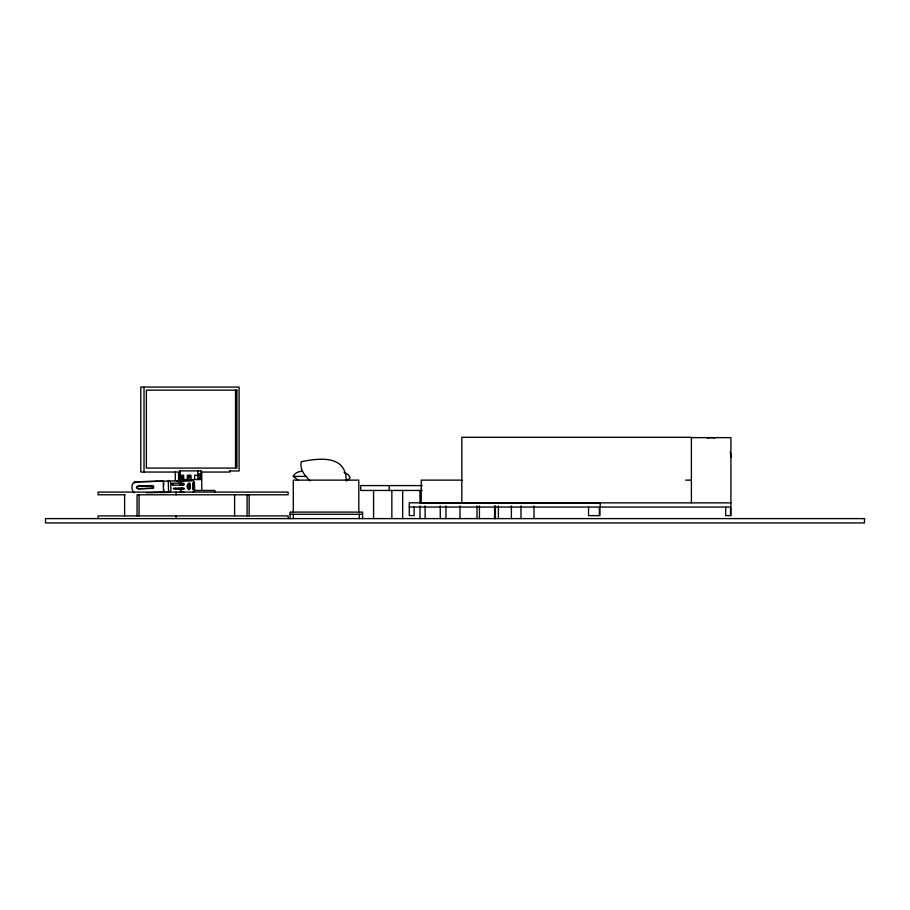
<?xml version="1.0" encoding="UTF-8"?>
<svg xmlns="http://www.w3.org/2000/svg" width="910" height="910" viewBox="0 0 910 910"><rect width="100%" height="100%" fill="white"/><g stroke="black" fill="none" stroke-linecap="round" stroke-linejoin="round"><path stroke-width="1.36" d="M346.209 480.867C346.141 454.954 319.933 457.923 301.346 461.688C299.31 469.207 305.089 476.055 310.253 480.889M188.256 477.568L188.347 476.817A1.217 0.637 -90 0 1 188.506 476.453L188.518 477.477M188.529 477.841L188.188 477.284M188.597 477.545C189.325 475.407 189.462 478.501 190.156 476.442M199.574 474.94L198.926 474.315L198.414 475.122L199.017 474.326L199.586 475.646L199.813 474.349C198.824 476.044 200.427 473.359 200.735 476.055M198.733 474.372L198.323 475.85L198.323 474.417L199.074 475.521L200.007 475.498L199.836 474.724L200.029 475.623L200.268 474.337L200.302 475.623M183.115 476.954C183.411 478.433 178.588 476.158 180.908 477.409M188.745 477.09L189.337 477.318L188.825 476.897M188.62 477.796L188.882 476.533M178.599 489.023L178.622 488.272M182.319 488.772L182.159 488.078M181.681 477.352C181.386 477.852 183.661 476.135 181.704 477.488M198.926 474.599L198.96 474.701A1.16 0.603 -90 0 1 198.994 475.1L198.903 475.1M198.562 474.565L198.528 474.326M188.78 477.796C190.963 475.498 189.155 478.182 189.837 476.544M187.471 486.361C188.484 481.026 190.656 490.274 187.619 487.225M187.517 486.804C188.723 491.15 190.611 483.938 188.302 484.336M188.814 486.497L188.757 485.929M189.576 476.658L189.007 476.476M192.897 489.182L193.136 482.618L193.671 489.182M193.716 489.034L193.546 483.085M199.54 474.497L199.21 474.918A1.217 0.637 -90 0 0 199.165 474.508L199.131 474.406M181.943 477.613L182.921 477.136M199.074 475.521L198.698 475.384A1.376 0.717 -90 0 1 198.687 474.94L198.312 474.36M199.836 474.724L200.473 474.542M175.71 488.272L175.983 489.193M182.193 489.148L182.011 487.999M190.042 477.5L189.724 476.453M199.358 474.918L199.21 475.657M199.313 474.349L199.335 474.986M187.449 484.893C190.179 500.318 191.919 473.268 187.38 486.884M181.67 476.885L180.612 478.046L180.988 477.329M180.612 478.046L180.942 476.885M182.011 477.022L180.692 477.977M173.23 484.859L172.832 483.665M178.769 488.886L175.846 489.205M188.506 476.703L188.222 477.42M189.405 477.739L188.859 477.329M182.796 484.268L183.137 483.972M181.727 484.689L182.091 483.801M180.157 484.689L180.544 483.756M183.672 488.238L183.627 489.125M183.922 489.205L183.945 488.17M174.959 489.023L173.321 488.772M172.547 483.836L172.456 484.484M173.378 488.226L174.993 488.363M175.619 488.147L178.713 488.147M153.483 487.601L153.506 486.281L151.89 485.576L138.138 485.974L136.318 487.51L138.195 488.954L152.88 488.34L153.631 486.691L151.629 485.849L138.411 486.224L136.671 487.476L138.468 488.625L152.414 488.192M298.105 480.173L293.248 476.43C294.635 472.859 298.503 471.369 302.086 471.278M182.148 477.102L183.024 477.295M187.608 484.939L188.359 484.325M200.393 474.986L200.314 475.122A8.372 4.379 90 0 0 200.518 475.793L200.393 475.793A8.372 4.379 -90 0 1 200.189 475.122M183.069 477.625L180.419 477.488M179.805 477.739L182.011 477.761M134.703 482.778L136.034 481.959M188.233 485.803L188.734 486.145M189.064 477.397L189.246 476.533M346.448 480.798L350.157 477.898L348.507 475.009L344.037 472.313M137.808 486.406L136.944 487.476L137.854 488.488M152.561 488.067L153.426 486.998L152.891 486.167M153.198 487.862L152.141 488.192M180.988 484.234L180.578 484.222M193.455 489.478L192.84 489.182M134.214 482.778A2.821 2.434 89.3 0 1 135.601 481.811L191.919 480.56A2.764 2.457 83.9 0 1 193.637 481.185A2.457 2.173 83.9 0 1 194.467 482.891L194.615 489.455A2.684 2.377 -87.6 0 1 194.171 491.161L193.728 491.707A3.083 2.73 -87.6 0 1 192.852 492.264M176.608 481.083L191.919 480.56M163.618 481.106L134.942 481.868C130.881 483.153 131.097 490.615 134.248 492.799M156.065 481.276L156.873 481.253M146.442 492.754L160.956 492.378M163.8 489.5L163.857 492.299L161.138 492.367M160.604 492.606L168.566 492.412A2.889 2.502 88.2 0 0 170.25 491.593L170.443 491.332A2.537 2.195 88.2 0 0 170.909 489.728L170.75 483.176A2.605 2.264 88.2 0 0 170.011 481.322A2.935 2.548 88.2 0 0 168.293 480.548L168.566 492.412M293.248 476.43L306.568 476.385M691.395 437.642L730.912 437.642L730.912 515.629L725.679 515.572L725.679 507.063M229.4 470.971L239.102 470.971L239.102 387.068L140.788 387.068L140.788 472.051L178.542 472.051L178.542 481.959M201.349 472.051L230.048 472.051L230.048 470.971M179.543 475.213L183.672 475.213L183.672 479.547M197.8 475.213L194.66 475.213L194.66 479.547M181.408 476.817L182.148 476.806M181.511 477.852L182.125 477.852M462.223 480.127L421.228 480.127L421.228 502.866L730.912 502.866M685.617 480.127L691.395 480.127M422.251 485.587L360.678 485.587L360.678 490.456L422.251 490.456M193.887 490.456L214.908 490.456L214.908 492.082M125.023 494.79L98.075 494.79L98.075 492.082L288.117 492.082L288.117 494.79L137.069 494.79L137.069 515.902M409.284 507.063L730.548 507.063L730.548 515.572M290.051 514.275L362.578 514.275M179.463 487.999L182.08 487.999M179.35 489.148L182.114 489.227M179.543 491.957A1.911 1.672 89.8 0 0 180.237 491.787L181.113 490.831A2.491 2.184 89.8 0 0 181.374 489.694L181.363 489.489A2.639 2.309 -89.8 0 1 181.136 490.683L180.26 491.741A2.025 1.774 -89.8 0 1 179.532 491.957L183.763 492.117M198.653 474.531L198.71 474.701A1.376 0.717 -90 0 0 198.812 475.293L198.846 475.384M180.032 481.276L180.965 482.323A2.65 2.309 87.4 0 1 181.226 483.54L181.226 483.574A2.696 2.343 87.3 0 0 180.965 482.346L180.032 481.299A2.036 1.774 87.4 0 0 179.304 481.083M180.135 483.745L180.578 484.689M181.704 483.79L182.114 484.689M188.427 476.783L188.415 477.215M163.652 482.505L163.709 485.303M163.265 481.106L163.504 492.299M691.395 502.866L691.395 437.289L461.825 437.289L461.825 502.866M600.225 507.063L600.225 502.809L409.284 502.809L409.284 515.572L414.152 515.572L414.152 507.063M599.917 507.12L599.917 515.629L588.542 515.629L588.542 507.12M599.371 507.12L599.371 515.629M533.977 505.937L533.977 518.609M520.975 505.937L520.975 518.609M511.386 505.937L511.386 518.609M498.396 505.937L498.396 518.609M495.404 505.937L495.404 518.609M494.574 505.937L494.574 518.609M479.422 505.937L479.422 518.609M476.999 505.937L476.999 518.609M459.971 505.937L459.971 518.609M445.957 505.937L445.957 518.609M440.258 505.937L440.258 518.609M425.107 505.937L425.107 518.609M419.976 490.456L419.976 503.128M419.976 505.937L419.976 518.609M402.664 490.456L402.664 518.609M391.857 490.456L391.857 518.609M389.241 485.587L389.241 490.456M373.578 490.456L373.578 518.609M362.578 518.609L362.578 512.102L290.051 512.102L290.051 518.609M359.336 514.275L359.336 518.609M358.79 512.102L358.79 480.127L293.293 480.127L293.293 512.102M293.293 514.275L293.293 518.609M288.117 518.609L288.117 515.902L98.075 515.902L98.075 518.609M249.124 494.79L249.124 515.902M247.076 494.79L247.076 515.902M235.542 390.14L235.542 468.081M234.609 494.79L234.609 515.902M201.747 472.051L201.747 490.456M197.8 470.879L197.8 479.547M190.998 479.547L190.998 475.213L187.335 475.213L187.335 479.547M180.009 470.879L180.009 479.547M176.051 492.082L176.051 494.79M176.051 515.902L176.051 518.609M175.311 472.051L175.311 480.548M144.019 387.068L144.019 472.051M139.048 494.79L139.048 515.902M124.602 494.79L124.602 515.902M707.297 438.017A19.758 19.758 0 0 1 715.01 438.017M730.241 452.281A19.758 19.758 0 0 1 730.912 457.4M181.17 484.131L181.556 484.632L181.17 484.131M183.217 477.238L183.228 477.147M171.853 483.927L172.468 485.132L183.615 485.144L184.184 484.188L183.558 483.221L172.411 483.21L171.853 483.927M183.649 484.427L183.411 483.79L183.649 484.427M190.247 487.498L189.087 489.284L187.414 487.419A2.855 1.467 88.9 0 1 187.392 485.144L188.643 483.358L190.224 485.223A3.071 1.581 88.9 0 1 190.247 487.498M188.597 486.839L188.017 486.531L188.518 486.907M236.93 390.14L146.374 390.14L146.374 468.081L236.93 468.081L236.93 390.14M200.951 470.879L179.543 470.879L179.543 479.547L200.951 479.547L200.951 470.879M199.961 477.977L198.835 478.512L199.961 477.977M864.5 518.609L45.5 518.609L45.5 522.932L864.5 522.932L864.5 518.609"/></g></svg>
